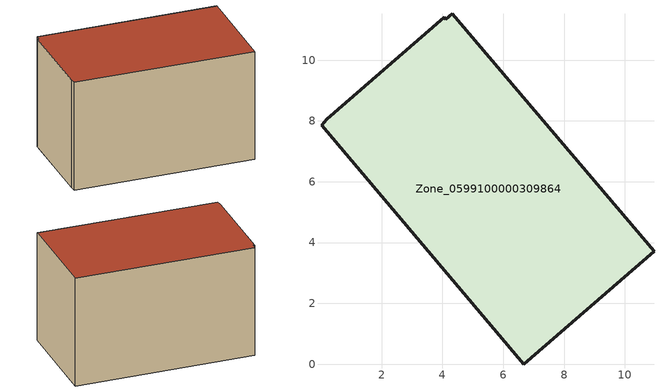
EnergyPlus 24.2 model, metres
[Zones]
Zone_0599100000309864
 floor ground (C_G): 4.06,11.41 4.11,11.35 4.32,11.52 10.96,3.72 6.68,0 0.02,7.86 0.2,8.05 z0
 wall outside (C_F): 10.96,3.72 4.32,11.52 4.11,11.35 4.06,11.41 0.2,8.05 0.02,7.86 6.68,0 10.96,3.72 z0:6.47
 roof outside (C_R): 4.11,11.35 4.06,11.41 0.2,8.05 0.02,7.86 6.68,0 10.96,3.72 4.32,11.52 z6.47
[BUILDING]
Pand.0599100000309864: North Axis=0; Terrain=City; Loads Convergence Tolerance Value=0.04; Temperature Convergence Tolerance Value=0.4; Solar Distribution=FullExterior; Maximum Number of Warmup Days=25; Minimum Number of Warmup Days=1
[Site:Location]
Rotterdam.The.Hague.AP_ZH_NLD Design_Conditions: Latitude=51.96; Longitude=4.45; Time Zone=1; Elevation=-4.5
[SITE:GROUNDTEMPERATURE:BUILDINGSURFACE]
18, 18, 18, 18, 18, 18, 18, 18, 18, 18, 18, 18
[MATERIAL] Thermal Absorptance=0.9; Solar Absorptance=0.7; Visible Absorptance=0.7
Name | Roughness | Thickness | Conductivity | Density | Specific Heat
G.TI.1946 | MediumSmooth | 0.15 | 1 | 540 | 1210
F.TI.1946 | Rough | 0.3 | 0.857143 | 1920 | 840
R.TI.1946 | MediumRough | 0.2 | 0.1 | 1500 | 1000
[CONSTRUCTION]
C_G: G.TI.1946
C_F: F.TI.1946
C_R: R.TI.1946
[ZONE]
Zone_0599100000309864: Type=1; Multiplier=1; Ceiling Height=Autocalculate; Volume=Autocalculate; Floor Area=autocalculate; Part of Total Floor Area=Yes
[ZONEINFILTRATION:DESIGNFLOWRATE]
Infil_Zone_0599100000309864: Zone or ZoneList or Space or SpaceList=Zone_0599100000309864; Schedule=AlwaysOn; Design Flow Rate Calculation Method=Flow/Area; Flow Rate per Floor Area=0.003; Constant Term Coefficient=1; Temperature Term Coefficient=0; Velocity Term Coefficient=0; Velocity Squared Term Coefficient=0
[HVACTEMPLATE:ZONE:IDEALLOADSAIRSYSTEM]
Zone_0599100000309864: Maximum Heating Supply Air Temperature=50; Minimum Cooling Supply Air Temperature=13; Maximum Heating Supply Air Humidity Ratio=0.0156; Minimum Cooling Supply Air Humidity Ratio=0.0077; Heating Limit=NoLimit; Cooling Limit=NoLimit; Dehumidification Control Type=ConstantSensibleHeatRatio; Cooling Sensible Heat Ratio=0.7; Dehumidification Setpoint=60; Humidification Control Type=None; Humidification Setpoint=30; Outdoor Air Method=None; Outdoor Air Flow Rate per Person=0.00944; Outdoor Air Flow Rate per Zone Floor Area=0; Outdoor Air Flow Rate per Zone=0; Demand Controlled Ventilation Type=None; Outdoor Air Economizer Type=NoEconomizer; Heat Recovery Type=None; Sensible Heat Recovery Effectiveness=0.7; Latent Heat Recovery Effectiveness=0.65
[ZONECONTROL:THERMOSTAT]
ThermostatControl_Zone_0599100000309864: Zone or ZoneList=Zone_0599100000309864; Control Type Schedule=DualSetpointControlType; Control 1=Thermostat_Zone_0599100000309864; Temperature Difference Between Cutout And Setpoint=0
[THERMOSTATSETPOINT:DUALSETPOINT]
Thermostat_Zone_0599100000309864: Heating Setpoint Temperature Schedule=HeatingSetpoint_Zone_0599100000309864; Cooling Setpoint Temperature Schedule=CoolingSetpoint_Zone_0599100000309864
[SCHEDULE:COMPACT]
HeatingSetpoint_Zone_0599100000309864: Through: 12/31, For: AllDays, Until: 24:00, 21
CoolingSetpoint_Zone_0599100000309864: Through: 12/31, For: AllDays, Until: 24:00, 24
DualSetpointControlType: Through: 12/31, For: AllDays, Until: 24:00, 4
AlwaysOn: Through: 12/31, For: AllDays, Until: 24:00, 1
